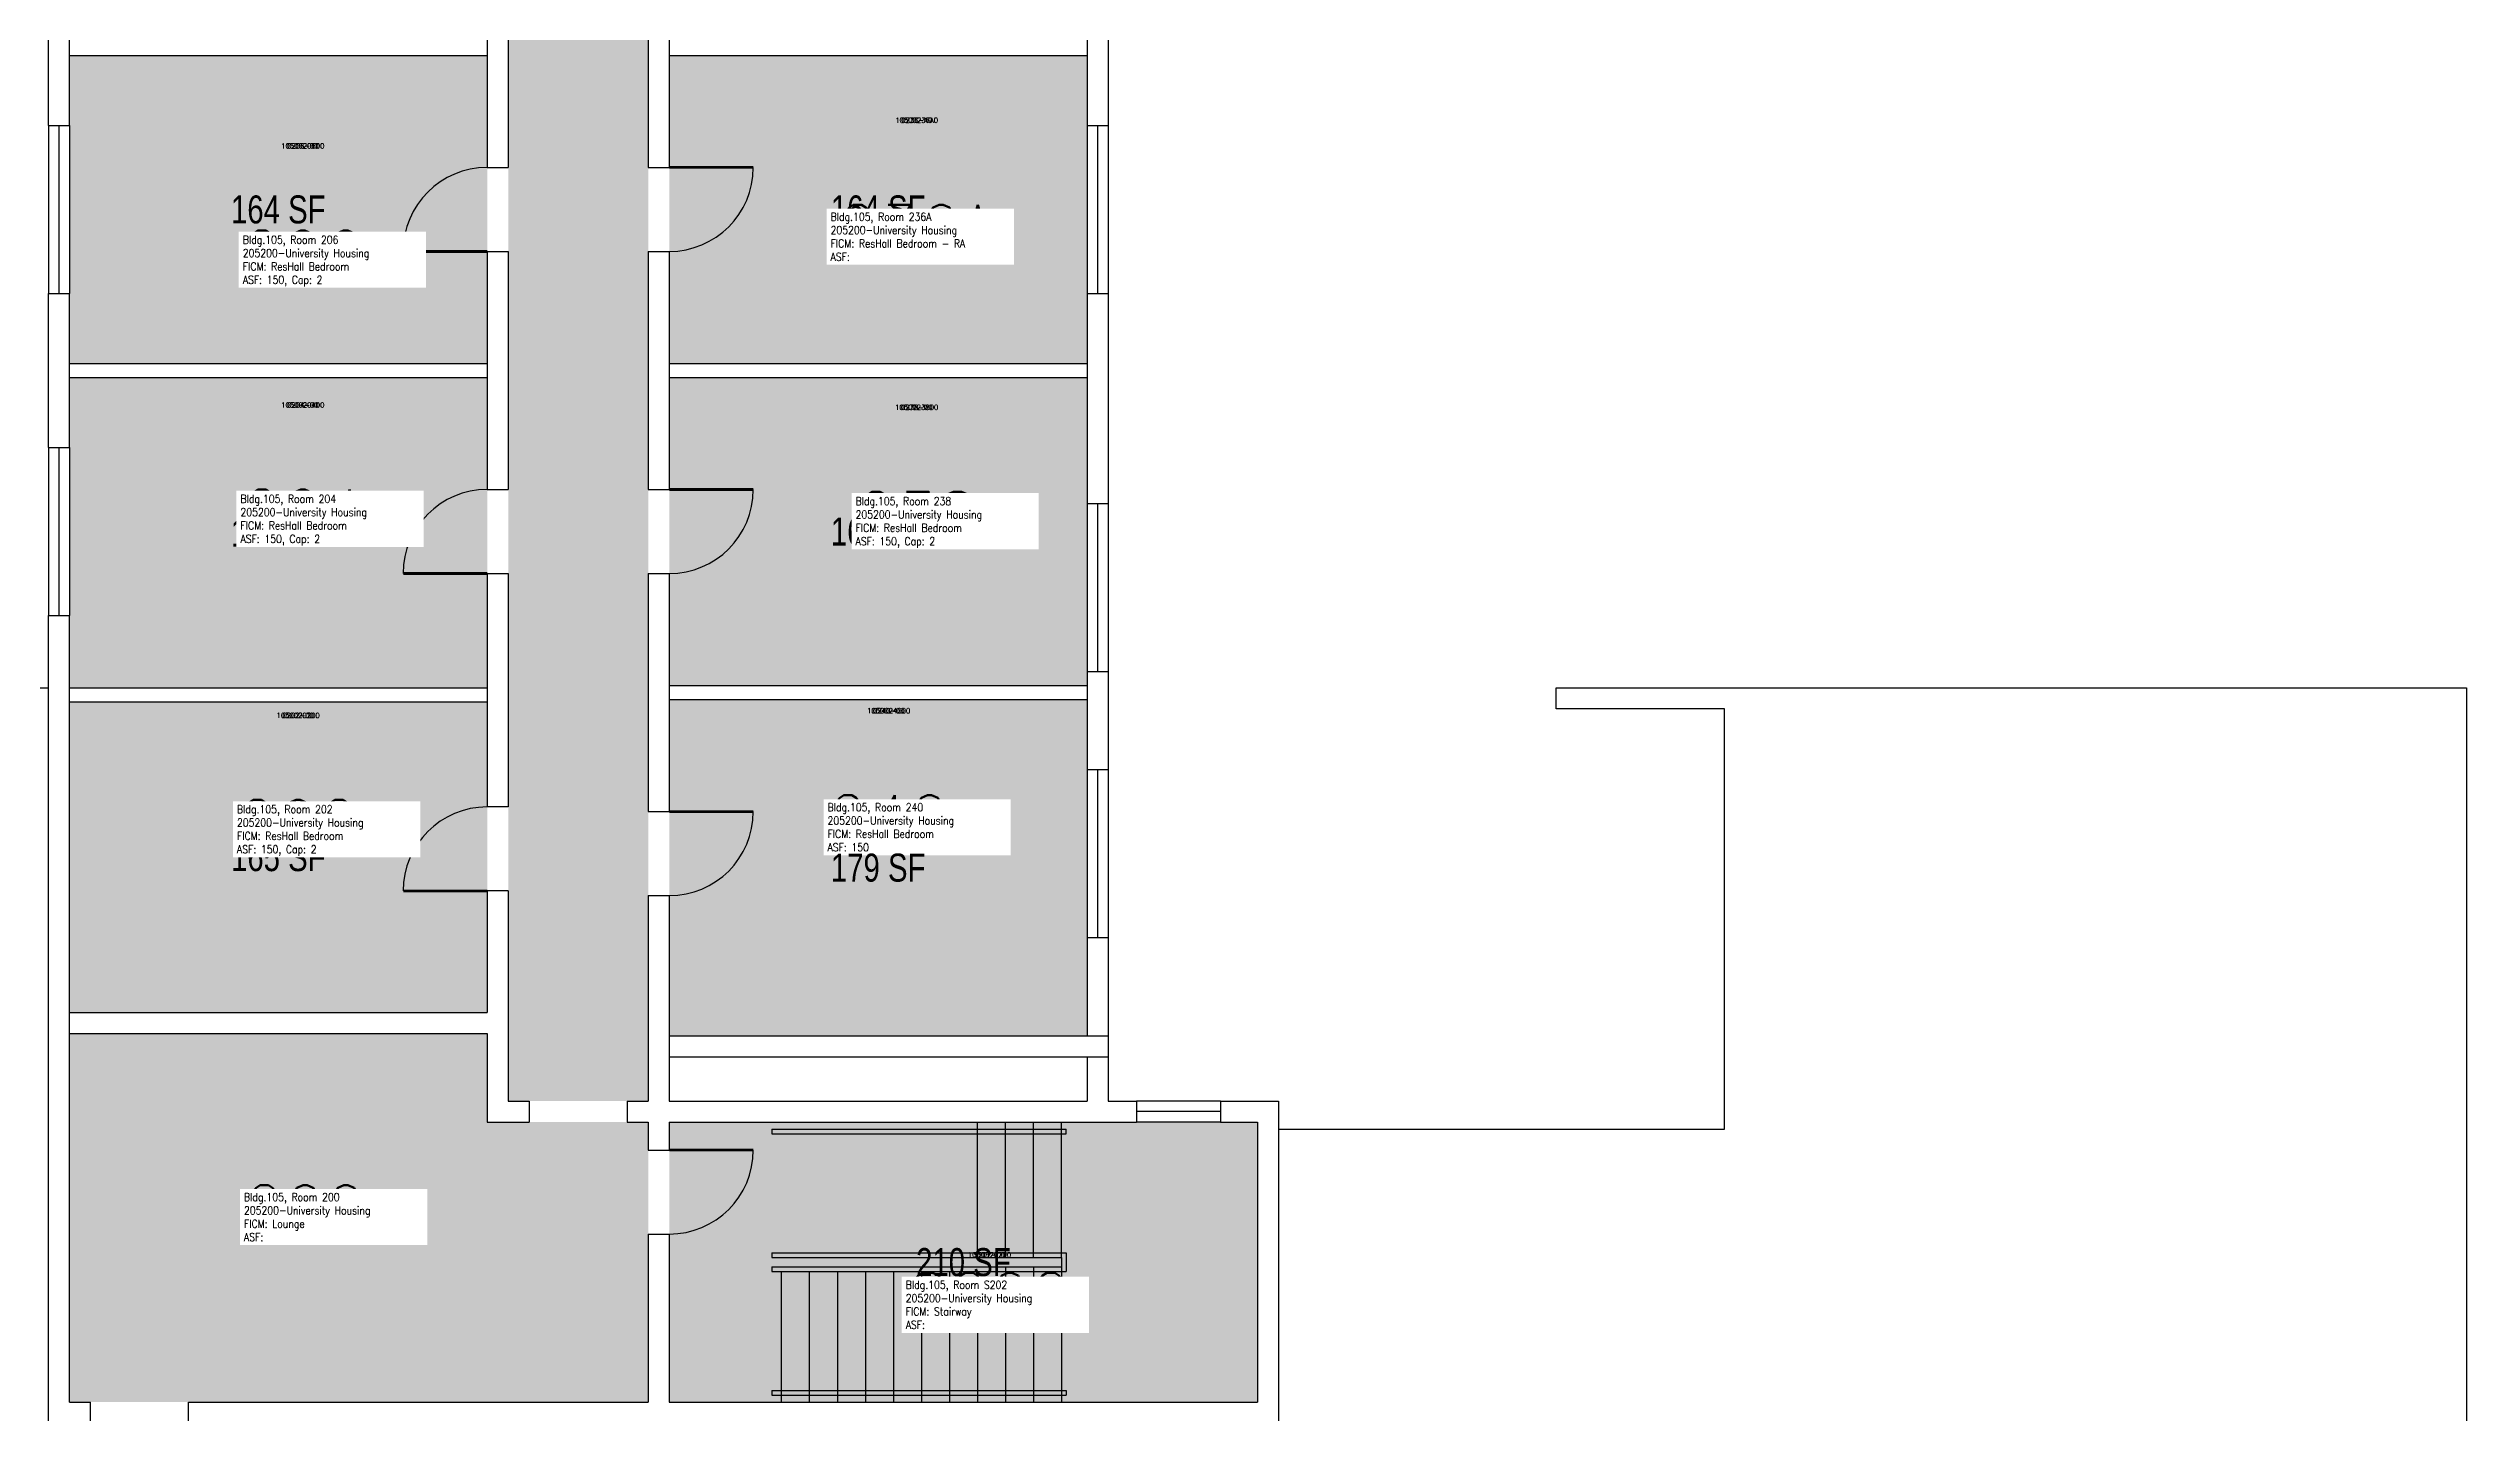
# Model space of a CAD drawing. Header units: inches. Extents: x -394 to 1224, y 0 to 3729.
# Drawn here: x 188 to 1224, y 1780 to 2365 of the extents above; entities that cross this region are included whole.
import ezdxf
from ezdxf.enums import TextEntityAlignment as Align

# ---------------------------------------------------------------- set-up
doc = ezdxf.new("R2010")
doc.units = ezdxf.units.IN
doc.header["$LTSCALE"] = 0.25
doc.header["$MEASUREMENT"] = 0
for name, color, linetype in [('A-DOOR', 2, 'CONTINUOUS'), ('A-FLOR', 3, 'CONTINUOUS'), ('A-GLAZ', 1, 'CONTINUOUS'), ('A-GLAZ-SILL', 2, 'CONTINUOUS'), ('A-IDEN-RNUM', 7, 'CONTINUOUS'), ('A-IDEN-SNUM', 4, 'CONTINUOUS'), ('A-IDEN-VNUM', 4, 'CONTINUOUS'), ('A-ROOF', 2, 'CONTINUOUS'), ('A-WALL', 5, 'CONTINUOUS'), ('AREA-TEXT', 3, 'CONTINUOUS'), ('Rooms-Category-Color', 7, 'CONTINUOUS'), ('Rooms-College-Color', 7, 'CONTINUOUS'), ('Rooms-Department-Color', 7, 'CONTINUOUS'), ('Rooms-Division-Color', 7, 'CONTINUOUS'), ('Rooms-Information', 7, 'CONTINUOUS')]:
    doc.layers.add(name, color=color, linetype=linetype)
doc.styles.add('AREA', font='arial.ttf', dxfattribs={"width": 0.75, "height": 24})
doc.styles.add('ROOMSNUMBER', font='SIMPLEX.shx', dxfattribs={"height": 0.18})
doc.styles.add('ROOMVNUMBER', font='simplex.shx', dxfattribs={"width": 0.85})

msp = doc.modelspace()

# ---------------------------------------------------------------- hatches: boundary and pattern name
at = {"layer": 'Rooms-Category-Color', "true_color": 0xadadad}
for points in [[(445, 1914), (445, 1943), (445, 2823), (454, 2823), (454, 2818), (478, 2818), (478, 2881), (454, 2881), (454, 2876), (445, 2876), (445, 2885), (457, 2885), (457, 2914), (445, 2914), (445, 3720), (385, 3720), (385, 1914), (445, 1914)], [(706, 1905), (454, 1905), (454, 1785), (706, 1785)]]:
    msp.add_hatch(color=253, dxfattribs=at).paths.add_polyline_path(points)
at = {"layer": 'Rooms-Category-Color', "true_color": 0x728ef3}
for points in [[(376, 2362), (197, 2362), (197, 2332), (197, 2260), (197, 2230), (376, 2230)], [(633, 2362), (454, 2362), (454, 2230), (633, 2230)], [(376, 2224), (197, 2224), (197, 2194), (197, 2122), (197, 2091), (376, 2091)], [(633, 2194), (633, 2224), (454, 2224), (454, 2092), (633, 2092), (633, 2122)], [(376, 2085), (197, 2085), (197, 2055), (197, 1983), (197, 1952), (376, 1952)], [(633, 2056), (633, 2086), (454, 2086), (454, 1942), (633, 1942), (633, 1984)], [(376, 1943), (197, 1943), (197, 1785), (445, 1785), (445, 1893), (445, 1893), (445, 1905), (376, 1905)]]:
    msp.add_hatch(color=171, dxfattribs=at).paths.add_polyline_path(points)
at = {"layer": 'Rooms-College-Color', "true_color": 0xadadad}
for points in [[(445, 1914), (445, 1943), (445, 2823), (454, 2823), (454, 2818), (478, 2818), (478, 2881), (454, 2881), (454, 2876), (445, 2876), (445, 2885), (457, 2885), (457, 2914), (445, 2914), (445, 3720), (385, 3720), (385, 1914), (445, 1914)], [(376, 2362), (197, 2362), (197, 2332), (197, 2260), (197, 2230), (376, 2230)], [(633, 2362), (454, 2362), (454, 2230), (633, 2230)], [(376, 2224), (197, 2224), (197, 2194), (197, 2122), (197, 2091), (376, 2091)], [(633, 2194), (633, 2224), (454, 2224), (454, 2092), (633, 2092), (633, 2122)], [(376, 2085), (197, 2085), (197, 2055), (197, 1983), (197, 1952), (376, 1952)], [(633, 2056), (633, 2086), (454, 2086), (454, 1942), (633, 1942), (633, 1984)], [(376, 1943), (197, 1943), (197, 1785), (445, 1785), (445, 1893), (445, 1893), (445, 1905), (376, 1905)], [(706, 1905), (454, 1905), (454, 1785), (706, 1785)]]:
    msp.add_hatch(color=253, dxfattribs=at).paths.add_polyline_path(points)
at = {"layer": 'Rooms-Department-Color', "true_color": 0xacacac}
for points in [[(445, 1914), (445, 1943), (445, 2823), (454, 2823), (454, 2818), (478, 2818), (478, 2881), (454, 2881), (454, 2876), (445, 2876), (445, 2885), (457, 2885), (457, 2914), (445, 2914), (445, 3720), (385, 3720), (385, 1914), (445, 1914)], [(706, 1905), (454, 1905), (454, 1785), (706, 1785)]]:
    msp.add_hatch(color=253, dxfattribs=at).paths.add_polyline_path(points)
at = {"layer": 'Rooms-Department-Color', "true_color": 0x604aed}
for points in [[(376, 2362), (197, 2362), (197, 2332), (197, 2260), (197, 2230), (376, 2230)], [(633, 2362), (454, 2362), (454, 2230), (633, 2230)], [(376, 2224), (197, 2224), (197, 2194), (197, 2122), (197, 2091), (376, 2091)], [(633, 2194), (633, 2224), (454, 2224), (454, 2092), (633, 2092), (633, 2122)], [(376, 2085), (197, 2085), (197, 2055), (197, 1983), (197, 1952), (376, 1952)], [(633, 2056), (633, 2086), (454, 2086), (454, 1942), (633, 1942), (633, 1984)], [(376, 1943), (197, 1943), (197, 1785), (445, 1785), (445, 1893), (445, 1893), (445, 1905), (376, 1905)]]:
    msp.add_hatch(color=173, dxfattribs=at).paths.add_polyline_path(points)
at = {"layer": 'Rooms-Division-Color', "true_color": 0xadadad}
for points in [[(445, 1914), (445, 1943), (445, 2823), (454, 2823), (454, 2818), (478, 2818), (478, 2881), (454, 2881), (454, 2876), (445, 2876), (445, 2885), (457, 2885), (457, 2914), (445, 2914), (445, 3720), (385, 3720), (385, 1914), (445, 1914)], [(706, 1905), (454, 1905), (454, 1785), (706, 1785)]]:
    msp.add_hatch(color=253, dxfattribs=at).paths.add_polyline_path(points)
at = {"layer": 'Rooms-Division-Color', "true_color": 0x604aed}
for points in [[(376, 2362), (197, 2362), (197, 2332), (197, 2260), (197, 2230), (376, 2230)], [(633, 2362), (454, 2362), (454, 2230), (633, 2230)], [(376, 2224), (197, 2224), (197, 2194), (197, 2122), (197, 2091), (376, 2091)], [(633, 2194), (633, 2224), (454, 2224), (454, 2092), (633, 2092), (633, 2122)], [(376, 2085), (197, 2085), (197, 2055), (197, 1983), (197, 1952), (376, 1952)], [(633, 2056), (633, 2086), (454, 2086), (454, 1942), (633, 1942), (633, 1984)], [(376, 1943), (197, 1943), (197, 1785), (445, 1785), (445, 1893), (445, 1893), (445, 1905), (376, 1905)]]:
    msp.add_hatch(color=173, dxfattribs=at).paths.add_polyline_path(points)

# ---------------------------------------------------------------- linework, layer by layer
at = {"layer": 'A-DOOR', "const_width": 1.2, "elevation": 12}
for points in [[(454, 2314), (490, 2314)], [(376, 2278), (340, 2278)], [(454, 2176), (490, 2176)], [(376, 2140), (340, 2140)], [(454, 2038), (490, 2038)], [(376, 2004), (340, 2004)], [(454, 1893), (490, 1893)]]:
    msp.add_lwpolyline(points, dxfattribs=at)
at = {"layer": 'A-DOOR'}
for centre, start, end in [((376, 2278, 12), 90, 180), ((454, 2314, 12), 270, 360), ((376, 2140, 12), 90, 180), ((454, 2176, 12), 270, 360), ((376, 2004, 12), 90, 180), ((454, 2038, 12), 270, 360), ((454, 1893, 12), 270, 360)]:
    msp.add_arc(centre, 36, start, end, dxfattribs=at)
at = {"layer": 'A-FLOR'}
for p, q in [((498, 1902, 12), (624, 1902, 12)), ((498, 1902, 12), (498, 1900, 12)), ((498, 1900, 12), (624, 1900, 12)), ((586, 1849, 12), (586, 1905, 12)), ((598, 1847, 12), (598, 1905, 12)), ((610, 1847, 12), (610, 1905, 12)), ((622, 1847, 12), (622, 1905, 12)), ((624, 1900, 12), (624, 1902, 12)), ((498, 1849, 12), (624, 1849, 12)), ((498, 1849, 12), (498, 1847, 12)), ((498, 1847, 12), (622, 1847, 12)), ((622, 1847, 12), (622, 1843, 12)), ((624, 1849, 12), (624, 1841, 12)), ((498, 1843, 12), (622, 1843, 12)), ((498, 1843, 12), (498, 1841, 12)), ((498, 1841, 12), (624, 1841, 12)), ((502, 1841, 12), (502, 1785, 12)), ((502, 1841, 12), (592.1, 1841, 12)), ((514, 1841, 12), (514, 1785, 12)), ((526, 1841, 12), (526, 1785, 12)), ((538, 1841, 12), (538, 1785, 12)), ((550, 1841, 12), (550, 1785, 12)), ((562, 1841, 12), (562, 1785, 12)), ((574, 1841, 12), (574, 1785, 12)), ((586, 1841, 12), (586, 1785, 12)), ((598, 1843, 12), (598, 1785, 12)), ((610, 1843, 12), (610, 1785, 12)), ((622, 1843, 12), (622, 1785, 12)), ((498, 1790, 12), (624, 1790, 12)), ((498, 1790, 12), (498, 1788, 12)), ((498, 1788, 12), (624, 1788, 12)), ((624, 1790, 12), (624, 1788, 12))]:
    msp.add_line(p, q, dxfattribs=at)
at = {"layer": 'A-GLAZ'}
for p, q in [((192.5, 2332, 12), (192.5, 2260, 12)), ((637.5, 2332, 12), (637.5, 2260, 12)), ((637.5, 2332, 12), (637.5, 2260, 12)), ((192.5, 2194, 12), (192.5, 2122, 12)), ((637.5, 2170, 12), (637.5, 2098, 12)), ((637.5, 2056, 12), (637.5, 1984, 12)), ((690.1, 1909.5, 12), (654.1, 1909.5, 12))]:
    msp.add_line(p, q, dxfattribs=at)
at = {"layer": 'A-GLAZ-SILL'}
for p, q in [((188, 2332, 12), (188, 2260, 12)), ((197, 2332, 12), (197, 2260, 12)), ((633, 2332, 12), (633, 2260, 12)), ((633, 2332, 12), (633, 2260, 12)), ((642, 2332, 12), (642, 2260, 12)), ((642, 2332, 12), (642, 2260, 12)), ((188, 2194, 12), (188, 2122, 12)), ((197, 2194, 12), (197, 2122, 12)), ((633, 2170, 12), (633, 2098, 12)), ((642, 2170, 12), (642, 2098, 12)), ((633, 2056, 12), (633, 1984, 12)), ((642, 2056, 12), (642, 1984, 12)), ((690.1, 1914, 12), (654.1, 1914, 12)), ((690.1, 1905, 12), (654.1, 1905, 12))]:
    msp.add_line(p, q, dxfattribs=at)
at = {"layer": 'A-ROOF'}
for p, q in [((-394, 2091, 12), (188, 2091, 12)), ((834, 2082, 12), (834, 2091, 12)), ((834, 2091, 12), (1224, 2091, 12)), ((1224, 2091, 12), (1224, 1467, 12)), ((906, 2082, 12), (834, 2082, 12)), ((906, 1902, 12), (906, 2082, 12)), ((714.9, 1902, 12), (906, 1902, 12))]:
    msp.add_line(p, q, dxfattribs=at)
at = {"layer": 'A-WALL'}
for p, q in [((376, 2416, 12), (376, 2314, 12)), ((385, 2416, 12), (385, 2314, 12)), ((445, 2416), (445, 2314)), ((454, 2416), (454, 2314)), ((188, 2332, 12), (188, 2398, 12)), ((197, 2332, 12), (197, 2398, 12)), ((633, 2398, 12), (633, 2332, 12)), ((642, 2398, 12), (642, 2332, 12)), ((197, 2362, 12), (376, 2362, 12)), ((454, 2362, 12), (633, 2362, 12)), ((188, 2332, 12), (197, 2332, 12)), ((633, 2332, 12), (642, 2332, 12)), ((633, 2332, 12), (642, 2332, 12)), ((376, 2314, 12), (385, 2314, 12)), ((445, 2314, 12), (454, 2314, 12)), ((376, 2278, 12), (385, 2278, 12)), ((376, 2278, 12), (376, 2176, 12)), ((385, 2278, 12), (385, 2176, 12)), ((445, 2278, 12), (454, 2278, 12)), ((445, 2278, 12), (445, 2176, 12)), ((454, 2278, 12), (454, 2176, 12)), ((188, 2260, 12), (197, 2260, 12)), ((188, 2194, 12), (188, 2260, 12)), ((197, 2194, 12), (197, 2260, 12)), ((633, 2260, 12), (642, 2260, 12)), ((633, 2260, 12), (633, 2170, 12)), ((633, 2260, 12), (642, 2260, 12)), ((642, 2260, 12), (642, 2170, 12)), ((197, 2230, 12), (376, 2230, 12)), ((454, 2230, 12), (633, 2230, 12)), ((197, 2224, 12), (376, 2224, 12)), ((454, 2224, 12), (633, 2224, 12)), ((188, 2194, 12), (197, 2194, 12)), ((376, 2176, 12), (385, 2176, 12)), ((445, 2176, 12), (454, 2176, 12)), ((633, 2170, 12), (642, 2170, 12)), ((376, 2140, 12), (385, 2140, 12)), ((376, 2140, 12), (376, 2040, 12)), ((385, 2140, 12), (385, 2040, 12)), ((445, 2140, 12), (454, 2140, 12)), ((445, 2140, 12), (445, 2038, 12)), ((454, 2140, 12), (454, 2038, 12)), ((188, 2122, 12), (197, 2122, 12)), ((188, 1731.5, 12), (188, 2122, 12)), ((197, 1785, 12), (197, 2122, 12)), ((633, 2098, 12), (642, 2098, 12)), ((633, 2098, 12), (633, 2056, 12)), ((642, 2098, 12), (642, 2056, 12)), ((197, 2091, 12), (376, 2091, 12)), ((197, 2085, 12), (376, 2085, 12)), ((454, 2092, 12), (633, 2092, 12)), ((454, 2086, 12), (633, 2086, 12)), ((633, 2056, 12), (642, 2056, 12)), ((385, 2040, 12), (376, 2040, 12)), ((445, 2038, 12), (454, 2038, 12)), ((385, 2004, 12), (376, 2004, 12)), ((376, 2004, 12), (376, 1952, 12)), ((385, 2004, 12), (385, 1914, 12)), ((445, 2002, 12), (454, 2002, 12)), ((445, 2002, 12), (445, 1914, 12)), ((454, 2002, 12), (454, 1914, 12)), ((633, 1984, 12), (642, 1984, 12)), ((633, 1984, 12), (633, 1942, 12)), ((642, 1984, 12), (642, 1942, 12)), ((197, 1952, 12), (376, 1952, 12)), ((197, 1943, 12), (376, 1943, 12)), ((376, 1943, 12), (376, 1905, 12)), ((454, 1942, 12), (642, 1942, 12)), ((642, 1942, 12), (642, 1932, 12)), ((454, 1933, 12), (642, 1933, 12)), ((454, 1933, 12), (633, 1933, 12)), ((633, 1933, 12), (633, 1914, 12)), ((642, 1933, 12), (642, 1914, 12)), ((385, 1914, 12), (394, 1914, 12)), ((394, 1914, 12), (394, 1905, 12)), ((436, 1914, 12), (436, 1905, 12)), ((436, 1914, 12), (445, 1914, 12)), ((454, 1914, 12), (633, 1914, 12)), ((642, 1914, 12), (654.1, 1914, 12)), ((654.1, 1914, 12), (654.1, 1905, 12)), ((690.1, 1914, 12), (690.1, 1905, 12)), ((690.1, 1914, 12), (715, 1914, 12)), ((715, 1914, 12), (715, 1776, 12)), ((376, 1905, 12), (394, 1905, 12)), ((436, 1905, 12), (445, 1905, 12)), ((445, 1905, 12), (445, 1893, 12)), ((454, 1905, 12), (654.1, 1905, 12)), ((454, 1905, 12), (454, 1893, 12)), ((690.1, 1905, 12), (706, 1905, 12)), ((706, 1905, 12), (706, 1785, 12)), ((445, 1893, 12), (454, 1893, 12)), ((445, 1857, 12), (454, 1857, 12)), ((445, 1857, 12), (445, 1785, 12)), ((454, 1857, 12), (454, 1785, 12)), ((197, 1785, 12), (206, 1785, 12)), ((206, 1776, 12), (206, 1785, 12)), ((248, 1776, 12), (248, 1785, 12)), ((248, 1785, 12), (445, 1785, 12)), ((454, 1785, 12), (706, 1785, 12))]:
    msp.add_line(p, q, dxfattribs=at)

# ---------------------------------------------------------------- texts
at = {"layer": 'A-IDEN-RNUM', "style": 'ROOMSNUMBER'}
for s, p in [('0236-A0', (560, 2334.2, 12)), ('0206-00', (297, 2323.2, 12)), ('0204-00', (297, 2212.2, 12)), ('0238-00', (560, 2211.2, 12)), ('0202-00', (295, 2079.2, 12)), ('0240-00', (548, 2081.2, 12)), ('0200-00', (298, 1871.2, 12)), ('S202-00', (591.2, 1848.1))]:
    msp.add_text(s, height=2.16, dxfattribs=at).set_placement(p, align=Align.MIDDLE)
at = {"layer": 'A-IDEN-SNUM', "style": 'ROOMSNUMBER'}
for s, p in [('10500236A0', (560, 2334.2, 12)), ('1050020600', (297, 2323.2, 12)), ('1050020400', (297, 2212.2, 12)), ('1050023800', (560, 2211.2, 12)), ('1050020200', (295, 2079.2, 12)), ('1050024000', (548, 2081.2, 12)), ('1050020000', (298, 1871.2, 12)), ('1050S20200', (591.2, 1848.1))]:
    msp.add_text(s, height=2.16, dxfattribs=at).set_placement(p, align=Align.MIDDLE)
at = {"layer": 'A-IDEN-VNUM', "style": 'ROOMVNUMBER', "width": 0.85}
for s, p in [('236A', (560, 2286, 12)), ('206', (297, 2275, 12)), ('204', (297, 2164, 12)), ('238', (560, 2163, 12)), ('202', (295, 2031, 12)), ('240', (548, 2033, 12)), ('200', (298, 1866, 12)), ('S202', (591.2, 1828.4))]:
    msp.add_text(s, height=24, dxfattribs=at).set_placement(p, align=Align.MIDDLE)
at = {"layer": 'AREA-TEXT', "style": 'AREA', "width": 0.75}
for s, p in [('164 SF', (286.5, 2296)), ('164 SF', (543.5, 2296)), ('165 SF', (286.5, 2157.5)), ('164 SF', (543.5, 2158)), ('165 SF', (286.5, 2018.5)), ('179 SF', (543.5, 2014)), ('254 SF', (321, 1864)), ('210 SF', (580, 1845))]:
    msp.add_text(s, height=12, dxfattribs=at).set_placement(p, align=Align.MIDDLE_CENTER)

# ---------------------------------------------------------------- next in the draw order: texts
at = {"layer": 'Rooms-Information', "char_height": 3.429, "width": 76.8, "attachment_point": 7, "style": 'ROOMVNUMBER', "bg_fill": 3, "box_fill_scale": 1.5, "bg_fill_color": 256, "bg_fill_true_color": 13158600, "bg_fill_transparency": 0}
for s, insert in [('Bldg.105, Room 236A^M^J205200-University Housing^M^JFICM: ResHall Bedroom - RA^M^JASF: ', (523.1, 2274, 12)), ('Bldg.105, Room 206^M^J205200-University Housing^M^JFICM: ResHall Bedroom^M^JASF: 150, Cap: 2', (271.3, 2263, 12)), ('Bldg.105, Room 204^M^J205200-University Housing^M^JFICM: ResHall Bedroom^M^JASF: 150, Cap: 2', (270.3, 2152, 12)), ('Bldg.105, Room 238^M^J205200-University Housing^M^JFICM: ResHall Bedroom^M^JASF: 150, Cap: 2', (533.8, 2151, 12)), ('Bldg.105, Room 202^M^J205200-University Housing^M^JFICM: ResHall Bedroom^M^JASF: 150, Cap: 2', (268.8, 2019, 12)), ('Bldg.105, Room 240^M^J205200-University Housing^M^JFICM: ResHall Bedroom^M^JASF: 150', (521.8, 2021, 12)), ('Bldg.105, Room 200^M^J205200-University Housing^M^JFICM: Lounge^M^JASF: ', (271.8, 1854, 12)), ('Bldg.105, Room S202^M^J205200-University Housing^M^JFICM: Stairway^M^JASF: ', (555.3, 1816.4))]:
    msp.add_mtext(s, dxfattribs=dict(at, insert=insert))

doc.saveas('drawing.dxf')
